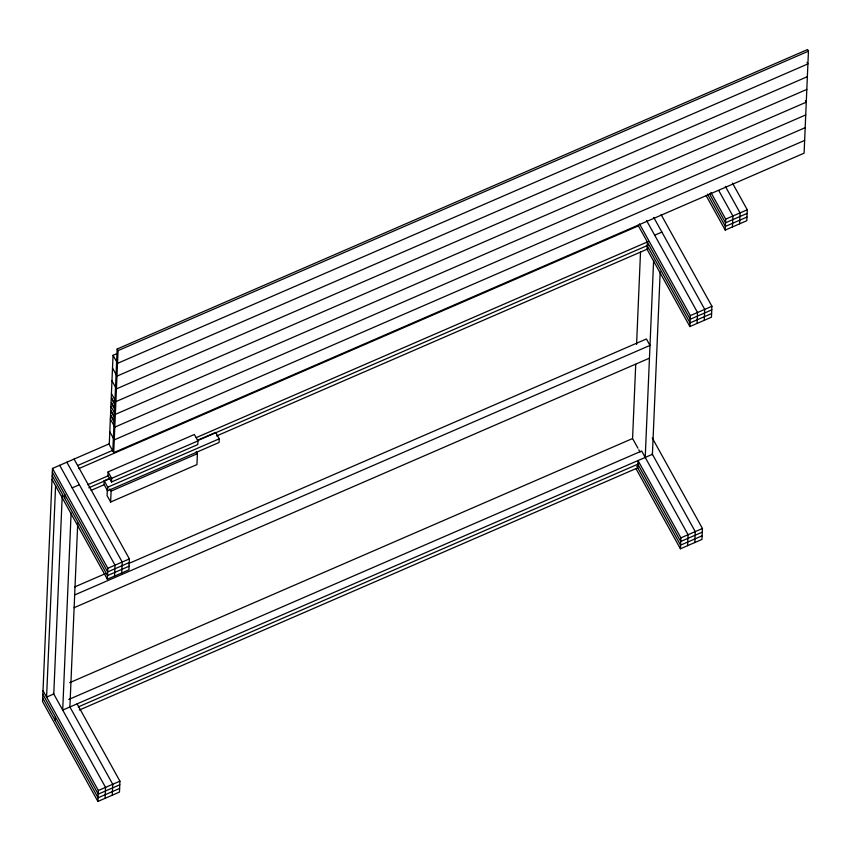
<?xml version="1.0" encoding="UTF-8"?>
<svg xmlns="http://www.w3.org/2000/svg" width="851" height="851" viewBox="0 0 851 851"><rect width="100%" height="100%" fill="white"/><g stroke="black" fill="none" stroke-linecap="round" stroke-linejoin="round"><path stroke-width="1.28" d="M109.417 443.743L52.485 468.444L42.55 701.596L97.886 801.44L119.47 792.079L119.927 781.154L77.09 703.862M55.592 485.815L46.582 697.107L53.773 693.99L62.219 495.899M55.198 720.499L55.358 716.861M64.665 498.271L64.825 494.633M62.687 710.425L71.101 513.036M69.878 707.309L77.728 523.163M110.236 478.124L104.184 480.751L104.024 484.389L107.598 490.836L219.069 442.488L219.218 438.839L215.643 432.404L197.475 440.286M107.386 488.304L107.077 495.58L110.651 502.026L196.943 464.593L197.411 453.668L196.219 451.519M108.088 471.901L107.928 475.549L111.502 481.985L197.804 444.562L197.953 440.914L194.379 434.478L108.088 471.901L111.651 478.347L111.502 481.985M116.704 353.729L113.055 355.314L111.268 397.215L114.842 403.651M107.598 490.836L107.747 487.187L104.184 480.751M97.886 801.44L98.354 790.505L43.018 690.672M74.058 459.083L129.395 558.926L128.937 569.851L107.354 579.212L107.822 568.277L52.485 468.444M110.651 502.026L111.109 491.101L109.917 488.953M112.821 451.019L117.161 349.006L807.556 49.56L808.45 51.166L804.099 153.18L113.715 452.626L109.247 444.573L110.492 415.426L114.066 421.873M113.715 452.626L118.055 350.623L117.161 349.006M105.088 798.323L105.545 787.388L53.422 693.352M114.555 576.095L115.013 565.16L59.676 465.327M112.279 795.196L112.736 784.271L69.899 706.979M121.746 572.968L122.204 562.043L66.867 462.199M635.729 364.345L632.57 438.542L637.931 448.2M636.58 344.474L640.526 251.747M637.718 467.848L638.027 460.561L680.874 537.853L680.406 548.778L701.979 539.428L702.447 528.492L652.26 437.946M647.345 241.971L647.037 249.258L689.874 326.55L711.447 317.189L711.915 306.264L661.078 214.548M645.207 457.774L653.621 260.374M652.398 454.647L660.185 271.831M689.874 326.55L690.342 315.625L639.505 223.909M687.597 545.661L688.065 534.736L641.654 450.998L68.761 699.479M697.065 323.433L697.533 312.498L646.569 220.558M694.788 542.544L695.256 531.609L652.143 453.828M704.256 320.316L704.724 309.381L653.759 217.43M732.456 183.071L747.263 209.771L746.795 220.707L725.222 230.068L725.69 219.132L710.883 192.432M732.413 226.94L732.881 216.016L718.723 190.475M739.604 223.824L740.072 212.899L725.36 186.358M118.055 350.623L808.45 51.166M807.365 76.675L116.97 376.121L112.513 368.068M806.822 89.419L116.427 388.875L111.97 380.822M805.737 114.928L115.342 414.373L110.875 406.321M805.195 127.671L114.8 427.128L110.332 419.075M804.652 140.426L114.257 439.871L109.79 431.819M77.632 465.529L112.992 450.19M78.696 468.635L638.42 225.866M72.175 487.868L79.366 484.751M654.685 235.206L661.876 232.089M87.738 484.687L108.46 475.698M196.219 437.637L648.441 241.493M88.802 487.804L109.524 478.815M198.506 440.222L648.281 245.141M111.651 478.347L197.953 440.914M91.089 490.389L104.492 484.57M216.633 435.935L648.132 248.779M107.747 487.187L219.218 438.839M725.69 219.132L747.263 209.771M747.104 213.42L725.531 222.781L709.447 193.751M111.109 491.101L197.411 453.668M746.955 217.058L725.371 226.419L707.468 194.113M107.822 568.277L129.395 558.926M690.342 315.625L711.915 306.264M129.246 562.564L107.673 571.925L52.326 472.082M711.766 309.902L690.182 319.263L638.059 225.228M74.75 586.924L105.226 573.712M128.384 563.66L646.42 338.975L649.994 345.41L74.665 594.955M129.086 566.213L107.513 575.563L52.177 475.73M711.606 313.551L690.033 322.912L647.185 245.609M74.122 607.699L649.451 358.165M69.654 682.693L632.336 438.637M62.708 710.096L652.409 454.317M78.271 706.915L638.973 463.721M79.334 710.032L637.601 467.901M98.354 790.505L119.927 781.154M680.874 537.853L702.447 528.492M119.778 784.792L98.205 794.153L42.858 694.31M702.298 532.141L680.715 541.491L637.878 464.199M119.619 788.441L98.046 797.791L42.71 697.958M702.139 535.779L680.566 545.14L636.803 466.199M807.014 62.314L807.907 63.921L117.512 363.366L113.055 355.314M805.386 100.567L806.28 102.173L115.885 401.619L111.417 393.566M706.032 195.453L725.222 230.068M638.814 449.807L640.069 452.062M636.005 468.678L680.406 548.778M114.8 404.565L111.226 398.119L111.077 401.768L114.64 408.203M114.608 409.118L111.034 402.683L110.726 409.969L114.289 416.405M114.257 417.32L110.683 410.873L110.534 414.522L114.098 420.958M52.017 479.368L107.354 579.212"/></g></svg>
